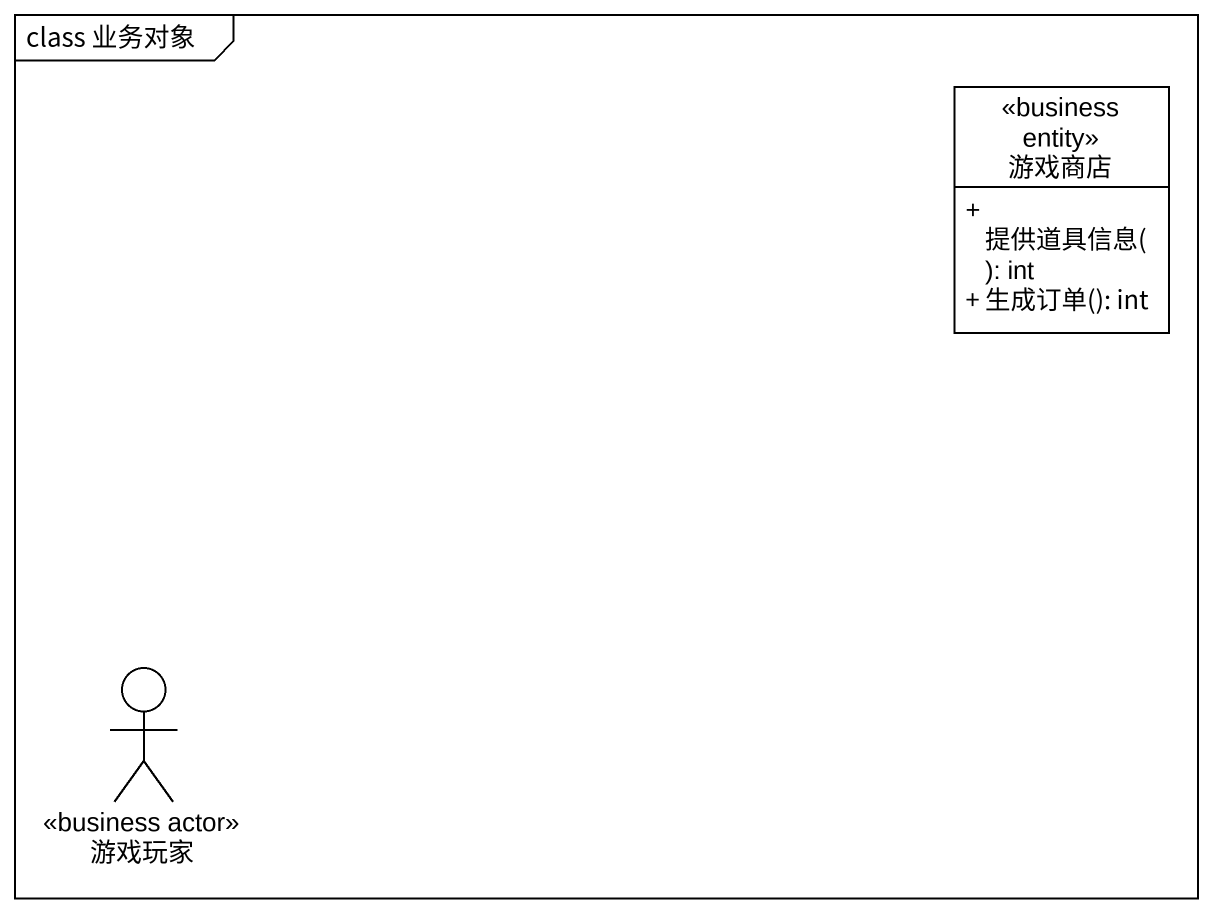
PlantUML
@startuml
mainframe class 业务对象
allowmixing
hide circle
hide empty members
skinparam classAttributeIconSize 0
class 游戏商店 <<business entity>> {
  + 提供道具信息(): int
  + 生成订单(): int
}
actor 游戏玩家 <<business actor>>
@enduml
